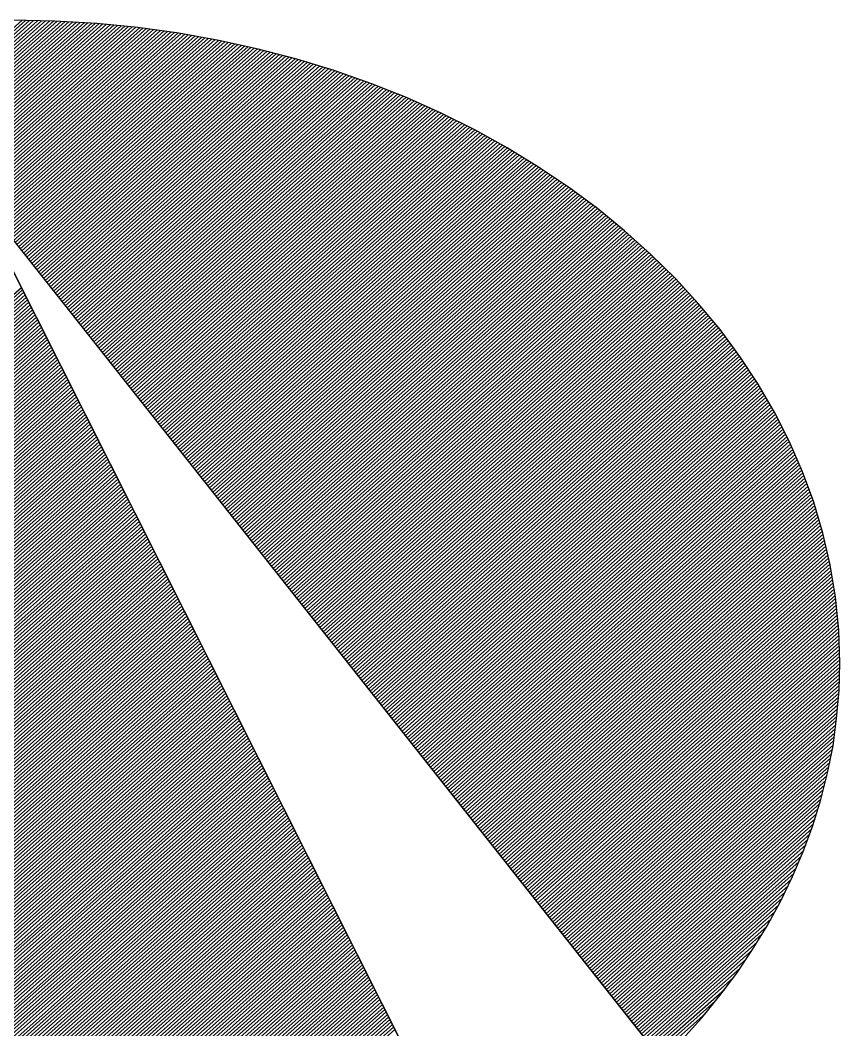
# Model space of a CAD drawing. Extents: x -3879 to -3273, y -20290 to -19696.
# Drawn here: x -3813.88 to -3804.33, y -20263.79 to -20252.03 of the extents above; entities that cross this region are included whole.
import ezdxf

# ---------------------------------------------------------------- set-up
doc = ezdxf.new("R2010")
doc.units = 0
doc.header["$LTSCALE"] = 100
doc.layers.get('0').update_dxf_attribs({"linetype": 'CONTINUOUS'})
doc.layers.add('ATTRIB', color=7, linetype='CONTINUOUS')
doc.layers.add('SKILT', color=7, linetype='CONTINUOUS')
doc.styles.add('ISO', font='iso.shx')
doc.styles.add('ISO25', font='ISO3098', dxfattribs={"oblique": 0.9})
doc.styles.add('ISO35', font='ISO3098', dxfattribs={"oblique": 0.9})
doc.styles.add('ISO50', font='ISO3098', dxfattribs={"oblique": 0.9})

# ---------------------------------------------------------------- blocks, each defined once
blk = doc.blocks.new('*X6')
at = {"color": 0, "linetype": 'CONTINUOUS'}
for p, q in [((519.1492, 296.605), (522.7555, 300.2113)), ((519.1519, 296.59), (522.7727, 300.2109)), ((519.1545, 296.575), (522.79, 300.2104)), ((519.1572, 296.5599), (522.8072, 300.21)), ((519.1598, 296.5449), (522.8244, 300.2096)), ((519.1625, 296.5299), (522.8417, 300.2091)), ((519.1653, 296.5151), (522.8589, 300.2087)), ((519.1686, 296.5006), (522.8762, 300.2082)), ((519.1718, 296.4862), (522.8934, 300.2078)), ((519.1751, 296.4718), (522.9103, 300.207)), ((519.1783, 296.4574), (522.927, 300.206)), ((519.1816, 296.443), (522.9437, 300.205)), ((519.1849, 296.4286), (522.9604, 300.204)), ((519.1881, 296.4141), (522.977, 300.203)), ((519.1914, 296.3997), (522.9937, 300.2021)), ((519.1948, 296.3854), (523.0104, 300.2011)), ((519.1985, 296.3714), (523.0271, 300.2001)), ((519.2022, 296.3575), (523.0438, 300.1991)), ((519.2059, 296.3435), (523.0605, 300.1981)), ((519.2096, 296.3295), (523.0772, 300.1971)), ((519.2133, 296.3155), (523.0933, 300.1956)), ((519.217, 296.3016), (523.1092, 300.1938)), ((519.2207, 296.2876), (523.1251, 300.192)), ((519.2244, 296.2736), (523.141, 300.1902)), ((519.2281, 296.2596), (523.1568, 300.1884)), ((519.2325, 296.2464), (523.1727, 300.1866)), ((519.2369, 296.2331), (523.1886, 300.1848)), ((519.2413, 296.2199), (523.2045, 300.183)), ((519.2458, 296.2066), (523.2204, 300.1812)), ((519.2502, 296.1934), (523.2363, 300.1794)), ((519.2546, 296.1801), (523.2521, 300.1776)), ((519.259, 296.1668), (523.2678, 300.1756)), ((519.2634, 296.1536), (523.2831, 300.1732)), ((519.2679, 296.1403), (523.2983, 300.1708)), ((519.2725, 296.1273), (523.3136, 300.1684)), ((519.2773, 296.1144), (523.3289, 300.166)), ((519.2821, 296.1015), (523.3441, 300.1635)), ((519.2869, 296.0887), (523.3594, 300.1611)), ((519.2918, 296.0758), (523.3747, 300.1587)), ((519.2966, 296.063), (523.3899, 300.1563)), ((519.3014, 296.0501), (523.4052, 300.1539)), ((519.3062, 296.0373), (523.4205, 300.1515)), ((519.311, 296.0244), (523.4357, 300.1491)), ((519.3159, 296.0115), (523.4505, 300.1462)), ((519.3211, 295.9991), (523.4652, 300.1432)), ((519.3264, 295.9867), (523.4799, 300.1402)), ((519.3317, 295.9744), (523.4945, 300.1372)), ((519.337, 295.962), (523.5092, 300.1342)), ((519.3424, 295.9497), (523.5239, 300.1312)), ((519.3477, 295.9373), (523.5385, 300.1281)), ((519.353, 295.9249), (523.5532, 300.1251)), ((519.3583, 295.9126), (523.5679, 300.1221)), ((519.3636, 295.9002), (523.5825, 300.1191)), ((519.369, 295.8879), (523.5972, 300.1161)), ((519.3746, 295.8759), (523.6119, 300.1131)), ((519.3804, 295.8639), (523.6261, 300.1097)), ((519.3861, 295.852), (523.6403, 300.1062)), ((519.3918, 295.84), (523.6545, 300.1027)), ((522.712, 299.1425), (523.6687, 300.0992)), ((522.7193, 299.1321), (523.6829, 300.0957)), ((522.7266, 299.1218), (523.6971, 300.0922)), ((522.7339, 299.1114), (523.7113, 300.0888)), ((522.7412, 299.101), (523.7255, 300.0853)), ((522.7485, 299.0906), (523.7397, 300.0818)), ((522.7558, 299.0802), (523.7539, 300.0783)), ((522.7631, 299.0698), (523.768, 300.0748)), ((522.7704, 299.0595), (523.7822, 300.0713)), ((522.7777, 299.0491), (523.796, 300.0674)), ((522.785, 299.0387), (523.8096, 300.0634)), ((522.7923, 299.0283), (523.8233, 300.0593)), ((522.7995, 299.0179), (523.8369, 300.0553)), ((522.8068, 299.0075), (523.8505, 300.0512)), ((522.8141, 298.9972), (523.8642, 300.0472)), ((522.8214, 298.9868), (523.8778, 300.0432)), ((522.8287, 298.9764), (523.8914, 300.0391)), ((522.836, 298.966), (523.9051, 300.0351)), ((522.8433, 298.9556), (523.9187, 300.031)), ((522.8506, 298.9452), (523.9324, 300.027)), ((522.8579, 298.9349), (523.946, 300.023)), ((522.8652, 298.9245), (523.9594, 300.0187)), ((522.8725, 298.9141), (523.9726, 300.0142)), ((522.8798, 298.9037), (523.9857, 300.0097)), ((522.8871, 298.8933), (523.9989, 300.0051)), ((522.8944, 298.8829), (524.0121, 300.0006)), ((522.9017, 298.8726), (524.0252, 299.9961)), ((522.909, 298.8622), (524.0384, 299.9916)), ((522.9162, 298.8518), (524.0516, 299.9871)), ((522.9235, 298.8414), (524.0647, 299.9826)), ((522.9308, 298.831), (524.0779, 299.9781)), ((522.9381, 298.8206), (524.091, 299.9736)), ((522.9454, 298.8103), (524.1042, 299.969)), ((522.9527, 298.7999), (524.1173, 299.9645)), ((522.96, 298.7895), (524.1299, 299.9594)), ((522.9673, 298.7791), (524.1426, 299.9544)), ((522.9746, 298.7687), (524.1552, 299.9493)), ((522.9819, 298.7583), (524.1678, 299.9442)), ((522.9892, 298.7479), (524.1804, 299.9391)), ((522.9965, 298.7376), (524.193, 299.9341)), ((523.0038, 298.7272), (524.2056, 299.929)), ((523.0111, 298.7168), (524.2182, 299.9239)), ((523.0184, 298.7064), (524.2308, 299.9189)), ((523.0257, 298.696), (524.2434, 299.9138)), ((523.033, 298.6856), (524.256, 299.9087)), ((523.0402, 298.6753), (524.2686, 299.9037)), ((523.0475, 298.6649), (524.2811, 299.8984)), ((523.0548, 298.6545), (524.2934, 299.893)), ((523.0621, 298.6441), (524.3057, 299.8876)), ((523.0694, 298.6337), (524.3179, 299.8822)), ((523.0767, 298.6233), (524.3302, 299.8768)), ((523.084, 298.613), (524.3425, 299.8714)), ((523.0913, 298.6026), (524.3548, 299.866)), ((523.0986, 298.5922), (524.367, 299.8606)), ((523.1059, 298.5818), (524.3793, 299.8552)), ((523.1132, 298.5714), (524.3916, 299.8498)), ((523.1205, 298.561), (524.4039, 299.8444)), ((523.1278, 298.5507), (524.4161, 299.839)), ((523.1351, 298.5403), (524.4284, 299.8336)), ((523.1424, 298.5299), (524.4403, 299.8278)), ((523.1497, 298.5195), (524.452, 299.8219)), ((523.1569, 298.5091), (524.4638, 299.8159)), ((523.1642, 298.4987), (524.4755, 299.81)), ((523.1715, 298.4884), (524.4873, 299.8041)), ((523.1788, 298.478), (524.499, 299.7981)), ((523.1861, 298.4676), (524.5107, 299.7922)), ((523.1934, 298.4572), (524.5225, 299.7863)), ((523.2007, 298.4468), (524.5342, 299.7803)), ((523.208, 298.4364), (524.546, 299.7744)), ((523.2153, 298.4261), (524.5577, 299.7685)), ((523.2226, 298.4157), (524.5695, 299.7625)), ((523.2299, 298.4053), (524.5812, 299.7566)), ((523.2372, 298.3949), (524.5925, 299.7503)), ((523.2445, 298.3845), (524.6039, 299.7439)), ((523.2518, 298.3741), (524.6152, 299.7375)), ((523.2591, 298.3638), (524.6265, 299.7311)), ((523.2664, 298.3534), (524.6378, 299.7248)), ((523.2736, 298.343), (524.6491, 299.7184)), ((523.2809, 298.3326), (524.6604, 299.712)), ((523.2882, 298.3222), (524.6717, 299.7057)), ((523.2955, 298.3118), (524.683, 299.6993)), ((523.3028, 298.3014), (524.6943, 299.6929)), ((523.3101, 298.2911), (524.7056, 299.6865)), ((523.3174, 298.2807), (524.7169, 299.6802)), ((523.3247, 298.2703), (524.7282, 299.6738)), ((523.332, 298.2599), (524.7391, 299.6671)), ((523.3393, 298.2495), (524.7501, 299.6603)), ((523.3466, 298.2391), (524.761, 299.6536)), ((523.3539, 298.2288), (524.772, 299.6469)), ((523.3612, 298.2184), (524.7829, 299.6401)), ((523.3685, 298.208), (524.7939, 299.6334)), ((523.3758, 298.1976), (524.8048, 299.6267)), ((523.3831, 298.1872), (524.8157, 299.6199)), ((523.3904, 298.1768), (524.8267, 299.6132)), ((523.3976, 298.1665), (524.8376, 299.6064)), ((523.4049, 298.1561), (524.8486, 299.5997)), ((523.4122, 298.1457), (524.8595, 299.593)), ((523.4195, 298.1353), (524.8704, 299.5862)), ((523.4268, 298.1249), (524.8808, 299.5789)), ((523.4341, 298.1145), (524.8912, 299.5717)), ((523.4414, 298.1042), (524.9016, 299.5644)), ((523.4487, 298.0938), (524.912, 299.5571)), ((523.456, 298.0834), (524.9224, 299.5498)), ((523.4633, 298.073), (524.9328, 299.5425)), ((523.4706, 298.0626), (524.9432, 299.5352)), ((523.4779, 298.0522), (524.9536, 299.5279)), ((523.4852, 298.0419), (524.964, 299.5206)), ((523.4925, 298.0315), (524.9744, 299.5134)), ((523.4998, 298.0211), (524.9848, 299.5061)), ((523.5071, 298.0107), (524.9951, 299.4988)), ((523.5143, 298.0003), (525.0055, 299.4915)), ((523.5216, 297.9899), (525.0156, 299.4839)), ((523.5289, 297.9796), (525.0257, 299.4764)), ((523.5362, 297.9692), (525.0358, 299.4688)), ((523.5435, 297.9588), (525.0459, 299.4612)), ((523.5508, 297.9484), (525.056, 299.4536)), ((523.5581, 297.938), (525.0661, 299.446)), ((523.5654, 297.9276), (525.0762, 299.4385)), ((523.5727, 297.9172), (525.0863, 299.4309)), ((523.58, 297.9069), (525.0964, 299.4233)), ((523.5873, 297.8965), (525.1065, 299.4157)), ((523.5946, 297.8861), (525.1167, 299.4082)), ((523.6019, 297.8757), (525.1268, 299.4006)), ((523.6092, 297.8653), (525.1368, 299.393)), ((523.6165, 297.8549), (525.1465, 299.385)), ((523.6238, 297.8446), (525.1562, 299.377)), ((523.6311, 297.8342), (525.1659, 299.369)), ((523.6383, 297.8238), (525.1755, 299.361)), ((523.6456, 297.8134), (525.1852, 299.353)), ((523.6529, 297.803), (525.1949, 299.345)), ((523.6602, 297.7926), (525.2046, 299.337)), ((523.6675, 297.7823), (525.2142, 299.329)), ((523.6748, 297.7719), (525.2239, 299.321)), ((523.6821, 297.7615), (525.2336, 299.313)), ((523.6894, 297.7511), (525.2433, 299.305)), ((523.6967, 297.7407), (525.2529, 299.297)), ((523.704, 297.7303), (525.2626, 299.2889)), ((523.7113, 297.72), (525.2717, 299.2804)), ((523.7186, 297.7096), (525.2809, 299.2719)), ((523.7259, 297.6992), (525.29, 299.2633)), ((523.7332, 297.6888), (525.2991, 299.2548)), ((523.7405, 297.6784), (525.3083, 299.2463)), ((523.7478, 297.668), (525.3174, 299.2377)), ((523.755, 297.6577), (525.3266, 299.2292)), ((523.7623, 297.6473), (525.3357, 299.2206)), ((523.7696, 297.6369), (525.3448, 299.2121)), ((523.7769, 297.6265), (525.354, 299.2036)), ((523.7842, 297.6161), (525.3631, 299.195)), ((523.7915, 297.6057), (525.3723, 299.1865)), ((523.7988, 297.5954), (525.3814, 299.1779)), ((523.8061, 297.585), (525.3902, 299.1691)), ((523.8134, 297.5746), (525.3991, 299.1602)), ((523.8207, 297.5642), (525.4079, 299.1514)), ((523.828, 297.5538), (525.4167, 299.1426)), ((523.8353, 297.5434), (525.4256, 299.1337)), ((523.8426, 297.533), (525.4344, 299.1249)), ((523.8499, 297.5227), (525.4433, 299.1161)), ((523.8572, 297.5123), (525.4521, 299.1072)), ((523.8645, 297.5019), (525.4609, 299.0984)), ((523.8717, 297.4915), (525.4698, 299.0895)), ((523.879, 297.4811), (525.4786, 299.0807)), ((523.8863, 297.4707), (525.4874, 299.0719)), ((523.8936, 297.4604), (525.4962, 299.0629)), ((523.9009, 297.45), (525.5045, 299.0536)), ((523.9082, 297.4396), (525.5129, 299.0443)), ((523.9155, 297.4292), (525.5212, 299.0349)), ((523.9228, 297.4188), (525.5296, 299.0256)), ((523.9301, 297.4084), (525.538, 299.0163)), ((523.9374, 297.3981), (525.5463, 299.007)), ((523.9447, 297.3877), (525.5547, 298.9976)), ((523.952, 297.3773), (525.563, 298.9883)), ((523.9593, 297.3669), (525.5714, 298.979)), ((523.9666, 297.3565), (525.5797, 298.9697)), ((523.9739, 297.3461), (525.5881, 298.9604)), ((523.9812, 297.3358), (525.5964, 298.951)), ((523.9885, 297.3254), (525.6046, 298.9415)), ((523.9957, 297.315), (525.6125, 298.9318)), ((524.003, 297.3046), (525.6205, 298.922)), ((524.0103, 297.2942), (525.6284, 298.9123)), ((524.0176, 297.2838), (525.6363, 298.9025)), ((524.0249, 297.2735), (525.6442, 298.8927)), ((524.0322, 297.2631), (525.6521, 298.883)), ((524.0395, 297.2527), (525.66, 298.8732)), ((524.0468, 297.2423), (525.6679, 298.8634)), ((524.0541, 297.2319), (525.6758, 298.8537)), ((524.0614, 297.2215), (525.6837, 298.8439)), ((524.0687, 297.2112), (525.6917, 298.8341)), ((524.076, 297.2008), (525.6996, 298.8244)), ((524.0833, 297.1904), (525.7072, 298.8143)), ((524.0906, 297.18), (525.7147, 298.8042)), ((524.0979, 297.1696), (525.7223, 298.794)), ((524.1052, 297.1592), (525.7298, 298.7839)), ((524.1124, 297.1488), (525.7374, 298.7738)), ((524.1197, 297.1385), (525.7449, 298.7636)), ((524.127, 297.1281), (525.7524, 298.7535)), ((524.1343, 297.1177), (525.76, 298.7433)), ((524.1416, 297.1073), (525.7675, 298.7332)), ((524.1489, 297.0969), (525.7751, 298.7231)), ((524.1562, 297.0865), (525.7826, 298.7129)), ((524.1635, 297.0762), (525.7901, 298.7028)), ((524.1708, 297.0658), (525.7976, 298.6926)), ((524.1781, 297.0554), (525.8045, 298.6818)), ((524.1854, 297.045), (525.8115, 298.6711)), ((524.1927, 297.0346), (525.8184, 298.6604)), ((524.2, 297.0242), (525.8254, 298.6496)), ((524.2073, 297.0139), (525.8323, 298.6389)), ((524.2146, 297.0035), (525.8392, 298.6282)), ((524.2219, 296.9931), (525.8462, 298.6174)), ((524.2291, 296.9827), (525.8531, 298.6067)), ((524.2364, 296.9723), (525.8601, 298.596)), ((524.2437, 296.9619), (525.867, 298.5852)), ((524.251, 296.9516), (525.874, 298.5745)), ((524.2583, 296.9412), (525.8809, 298.5638)), ((524.2656, 296.9308), (525.8876, 298.5528)), ((524.2729, 296.9204), (525.8942, 298.5417)), ((524.2802, 296.91), (525.9008, 298.5306)), ((524.2875, 296.8996), (525.9074, 298.5196)), ((524.2948, 296.8893), (525.914, 298.5085)), ((524.3021, 296.8789), (525.9206, 298.4974)), ((524.3094, 296.8685), (525.9273, 298.4864)), ((524.3167, 296.8581), (525.9339, 298.4753)), ((524.324, 296.8477), (525.9405, 298.4642)), ((524.3313, 296.8373), (525.9471, 298.4532)), ((524.3386, 296.827), (525.9537, 298.4421)), ((524.3459, 296.8166), (525.9603, 298.431)), ((524.3531, 296.8062), (525.9666, 298.4196)), ((524.3604, 296.7958), (525.9725, 298.4079)), ((524.3677, 296.7854), (525.9785, 298.3962)), ((524.375, 296.775), (525.9845, 298.3845)), ((524.3823, 296.7646), (525.9905, 298.3728)), ((524.3896, 296.7543), (525.9965, 298.3611)), ((524.3969, 296.7439), (526.0024, 298.3494)), ((524.4042, 296.7335), (526.0084, 298.3377)), ((524.4115, 296.7231), (526.0144, 298.326)), ((524.4188, 296.7127), (526.0204, 298.3143)), ((524.4261, 296.7023), (526.0264, 298.3026)), ((524.4334, 296.692), (526.0323, 298.2909)), ((524.4407, 296.6816), (526.038, 298.2789)), ((524.448, 296.6712), (526.0434, 298.2667)), ((524.4553, 296.6608), (526.0489, 298.2544)), ((524.4626, 296.6504), (526.0543, 298.2422)), ((524.4698, 296.64), (526.0598, 298.23)), ((524.4771, 296.6297), (526.0652, 298.2177)), ((524.4844, 296.6193), (526.0707, 298.2055)), ((524.4917, 296.6089), (526.0761, 298.1933)), ((524.499, 296.5985), (526.0816, 298.1811)), ((524.5063, 296.5881), (526.087, 298.1688)), ((524.5136, 296.5777), (526.0925, 298.1566)), ((524.5209, 296.5674), (526.0979, 298.1444)), ((524.5282, 296.557), (526.103, 298.1317)), ((524.5355, 296.5466), (526.1079, 298.119)), ((524.5428, 296.5362), (526.1129, 298.1064)), ((524.5501, 296.5258), (526.1179, 298.0937)), ((524.5574, 296.5154), (526.1229, 298.081)), ((524.5647, 296.5051), (526.1279, 298.0683)), ((524.572, 296.4947), (526.1329, 298.0556)), ((524.5793, 296.4843), (526.1379, 298.0429)), ((524.5866, 296.4739), (526.1429, 298.0303)), ((524.5938, 296.4635), (526.1479, 298.0176)), ((524.6011, 296.4531), (526.1529, 298.0049)), ((524.6084, 296.4428), (526.1576, 297.9919)), ((524.6157, 296.4324), (526.1619, 297.9786)), ((524.623, 296.422), (526.1663, 297.9652)), ((524.6303, 296.4116), (526.1706, 297.9519)), ((524.6376, 296.4012), (526.1749, 297.9385)), ((524.6449, 296.3908), (526.1792, 297.9251)), ((524.6522, 296.3804), (526.1835, 297.9118)), ((524.6595, 296.3701), (526.1878, 297.8984)), ((524.6668, 296.3597), (526.1921, 297.885)), ((524.6741, 296.3493), (526.1965, 297.8717)), ((524.6814, 296.3389), (526.2008, 297.8583)), ((524.6887, 296.3285), (526.205, 297.8448)), ((524.696, 296.3181), (526.2087, 297.8309)), ((524.7033, 296.3078), (526.2124, 297.8169)), ((524.7105, 296.2974), (526.2161, 297.8029)), ((524.7178, 296.287), (526.2198, 297.789)), ((524.7251, 296.2766), (526.2235, 297.775)), ((524.7324, 296.2662), (526.2272, 297.761)), ((524.7397, 296.2558), (526.2309, 297.747)), ((524.747, 296.2455), (526.2346, 297.7331)), ((524.7543, 296.2351), (526.2383, 297.7191)), ((524.7616, 296.2247), (526.242, 297.7051)), ((524.7689, 296.2143), (526.2455, 297.6909)), ((524.7762, 296.2039), (526.2485, 297.6762)), ((524.7835, 296.1935), (526.2514, 297.6615)), ((524.7908, 296.1832), (526.2544, 297.6468)), ((524.7981, 296.1728), (526.2573, 297.632)), ((524.8054, 296.1624), (526.2603, 297.6173)), ((524.8127, 296.152), (526.2632, 297.6026)), ((524.82, 296.1416), (526.2662, 297.5878)), ((524.8272, 296.1312), (526.2691, 297.5731)), ((524.8345, 296.1209), (526.2721, 297.5584)), ((524.8418, 296.1105), (526.275, 297.5436)), ((524.8491, 296.1001), (526.2775, 297.5284)), ((524.8564, 296.0897), (526.2798, 297.513)), ((524.8637, 296.0793), (526.2821, 297.4977)), ((524.871, 296.0689), (526.2843, 297.4823)), ((524.8783, 296.0586), (526.2866, 297.4669)), ((524.8856, 296.0482), (526.2889, 297.4515)), ((524.8929, 296.0378), (526.2912, 297.4361)), ((524.9002, 296.0274), (526.2935, 297.4207)), ((524.9075, 296.017), (526.2958, 297.4053)), ((524.9148, 296.0066), (526.2981, 297.3899)), ((524.9221, 295.9962), (526.2999, 297.3741)), ((524.9294, 295.9859), (526.3013, 297.3578)), ((524.9367, 295.9755), (526.3028, 297.3416)), ((524.944, 295.9651), (526.3042, 297.3253)), ((524.9512, 295.9547), (526.3056, 297.3091)), ((524.9585, 295.9443), (526.307, 297.2928)), ((524.9658, 295.9339), (526.3084, 297.2766)), ((524.9731, 295.9236), (526.3099, 297.2603)), ((524.9804, 295.9132), (526.3113, 297.244)), ((524.9877, 295.9028), (526.3127, 297.2278)), ((524.995, 295.8924), (526.3135, 297.2109)), ((525.0023, 295.882), (526.314, 297.1938)), ((525.0096, 295.8716), (526.3145, 297.1766)), ((525.0169, 295.8613), (526.315, 297.1594)), ((525.0242, 295.8509), (526.3155, 297.1422)), ((525.0315, 295.8405), (526.316, 297.125)), ((525.0388, 295.8301), (526.3165, 297.1079)), ((525.0461, 295.8197), (526.317, 297.0907)), ((525.0534, 295.8093), (526.3175, 297.0735)), ((525.0607, 295.799), (526.3178, 297.0561)), ((525.0679, 295.7886), (526.3174, 297.038)), ((525.0752, 295.7782), (526.317, 297.0199)), ((525.0825, 295.7678), (526.3166, 297.0019)), ((525.0898, 295.7574), (526.3162, 296.9838)), ((525.0971, 295.747), (526.3158, 296.9657)), ((525.1044, 295.7367), (526.3154, 296.9476)), ((525.1117, 295.7263), (526.3149, 296.9295)), ((525.119, 295.7159), (526.3138, 296.9107)), ((525.1263, 295.7055), (526.3123, 296.8915)), ((525.1336, 295.6951), (526.3107, 296.8723)), ((525.1409, 295.6847), (526.3092, 296.853)), ((525.1482, 295.6744), (526.3076, 296.8338)), ((525.1555, 295.664), (526.3061, 296.8146)), ((525.1628, 295.6536), (526.3045, 296.7954)), ((525.1701, 295.6432), (526.3026, 296.7757)), ((525.1774, 295.6328), (526.3003, 296.7557)), ((525.1846, 295.6224), (526.298, 296.7357)), ((525.1919, 295.612), (526.2957, 296.7158)), ((525.1992, 295.6017), (526.2934, 296.6958)), ((525.2065, 295.5913), (526.2911, 296.6758)), ((525.2138, 295.5809), (526.2888, 296.6559)), ((525.2211, 295.5705), (526.2853, 296.6347)), ((525.2284, 295.5601), (526.2815, 296.6132)), ((525.2357, 295.5497), (526.2777, 296.5918)), ((525.243, 295.5394), (526.2739, 296.5703)), ((525.2503, 295.529), (526.2701, 296.5488)), ((525.2576, 295.5186), (526.2664, 296.5274)), ((525.2649, 295.5082), (526.2617, 296.505)), ((525.2722, 295.4978), (526.2565, 296.4822)), ((525.2795, 295.4874), (526.2514, 296.4593)), ((525.2868, 295.4771), (526.2462, 296.4365)), ((525.2941, 295.4667), (526.241, 296.4136)), ((525.3014, 295.4563), (526.2358, 296.3908)), ((525.3086, 295.4459), (526.2295, 296.3667)), ((525.3159, 295.4355), (526.223, 296.3426)), ((525.3232, 295.4251), (526.2165, 296.3184)), ((525.3305, 295.4148), (526.21, 296.2943)), ((525.3378, 295.4044), (526.2036, 296.2701)), ((525.3451, 295.394), (526.1957, 296.2446)), ((525.3524, 295.3836), (526.187, 296.2182)), ((525.3597, 295.3732), (526.1783, 296.1919)), ((525.367, 295.3628), (526.1697, 296.1655)), ((525.3743, 295.3525), (526.161, 296.1391)), ((525.3816, 295.3421), (526.1506, 296.1111)), ((525.3889, 295.3317), (526.1398, 296.0826)), ((525.3962, 295.3213), (526.129, 296.0541)), ((525.4035, 295.3109), (526.1182, 296.0256)), ((525.4108, 295.3005), (526.1061, 295.9959)), ((525.4181, 295.2902), (526.0928, 295.9649)), ((525.4253, 295.2798), (526.0794, 295.9339)), ((525.4326, 295.2694), (526.0661, 295.9028)), ((525.4399, 295.259), (526.051, 295.8701)), ((525.4472, 295.2486), (526.0342, 295.8356)), ((525.4545, 295.2382), (526.0174, 295.8012)), ((525.4618, 295.2278), (526.0004, 295.7664)), ((525.4691, 295.2175), (525.979, 295.7274)), ((525.4764, 295.2071), (525.9577, 295.6884)), ((525.4837, 295.1967), (525.936, 295.649)), ((525.491, 295.1863), (525.9101, 295.6054)), ((525.4983, 295.1759), (525.8842, 295.5618)), ((525.5056, 295.1655), (525.8535, 295.5135)), ((525.5129, 295.1552), (525.8166, 295.4589)), ((525.5202, 295.1448), (525.7767, 295.4013)), ((525.5275, 295.1344), (525.7325, 295.3395))]:
    blk.add_line(p, q, dxfattribs=at)
blk = doc.blocks.new('*X7')
at = {"color": 0, "linetype": 'CONTINUOUS'}
for p, q in [((522.5707, 298.683), (522.7648, 298.8771)), ((522.5849, 298.7149), (522.7593, 298.8893)), ((522.599, 298.7467), (522.7539, 298.9015)), ((522.5141, 298.5557), (522.7866, 298.8282)), ((522.5283, 298.5876), (522.7812, 298.8404)), ((522.5424, 298.6194), (522.7757, 298.8527)), ((522.5566, 298.6512), (522.7702, 298.8649)), ((522.4717, 298.4603), (522.803, 298.7916)), ((522.4858, 298.4921), (522.7975, 298.8038)), ((522.5, 298.5239), (522.7921, 298.816)), ((522.4151, 298.333), (522.8248, 298.7427)), ((522.4293, 298.3648), (522.8194, 298.7549)), ((522.4434, 298.3966), (522.8139, 298.7671)), ((522.4576, 298.4284), (522.8085, 298.7794)), ((522.3727, 298.2375), (522.8412, 298.706)), ((522.3868, 298.2693), (522.8358, 298.7183)), ((522.401, 298.3012), (522.8303, 298.7305)), ((522.3161, 298.1102), (522.8631, 298.6572)), ((522.3302, 298.142), (522.8576, 298.6694)), ((522.3444, 298.1739), (522.8521, 298.6816)), ((522.3585, 298.2057), (522.8467, 298.6938)), ((522.2595, 297.9829), (522.8849, 298.6083)), ((522.2736, 298.0147), (522.8794, 298.6205)), ((522.2878, 298.0466), (522.874, 298.6327)), ((522.3019, 298.0784), (522.8685, 298.645)), ((522.2171, 297.8874), (522.9013, 298.5716)), ((522.2312, 297.9193), (522.8958, 298.5839)), ((522.2454, 297.9511), (522.8904, 298.5961)), ((522.1605, 297.7601), (522.9231, 298.5228)), ((522.1746, 297.792), (522.9177, 298.535)), ((522.1888, 297.8238), (522.9122, 298.5472)), ((522.2029, 297.8556), (522.9067, 298.5594)), ((522.118, 297.6647), (522.9395, 298.4861)), ((522.1322, 297.6965), (522.934, 298.4983)), ((522.1463, 297.7283), (522.9286, 298.5106)), ((522.0615, 297.5374), (522.9613, 298.4373)), ((522.0756, 297.5692), (522.9559, 298.4495)), ((522.0897, 297.601), (522.9504, 298.4617)), ((522.1039, 297.6328), (522.945, 298.4739)), ((522.0049, 297.4101), (522.9832, 298.3884)), ((522.019, 297.4419), (522.9777, 298.4006)), ((522.0332, 297.4737), (522.9723, 298.4128)), ((522.0473, 297.5055), (522.9668, 298.425)), ((521.9624, 297.3146), (522.9996, 298.3517)), ((521.9766, 297.3464), (522.9941, 298.3639)), ((521.9907, 297.3783), (522.9886, 298.3762)), ((521.9058, 297.1873), (523.0214, 298.3029)), ((521.92, 297.2191), (523.0159, 298.3151)), ((521.9341, 297.251), (523.0105, 298.3273)), ((521.9483, 297.2828), (523.005, 298.3395)), ((521.8634, 297.0918), (523.0378, 298.2662)), ((521.8775, 297.1237), (523.0323, 298.2784)), ((521.8917, 297.1555), (523.0269, 298.2906)), ((521.8068, 296.9645), (523.0596, 298.2173)), ((521.821, 296.9964), (523.0542, 298.2296)), ((521.8351, 297.0282), (523.0487, 298.2418)), ((521.8493, 297.06), (523.0432, 298.254)), ((521.7502, 296.8372), (523.0815, 298.1685)), ((521.7644, 296.8691), (523.076, 298.1807)), ((521.7785, 296.9009), (523.0705, 298.1929)), ((521.7927, 296.9327), (523.0651, 298.2051)), ((521.7078, 296.7418), (523.0978, 298.1318)), ((521.7219, 296.7736), (523.0924, 298.144)), ((521.7361, 296.8054), (523.0869, 298.1562)), ((521.6512, 296.6145), (523.1197, 298.0829)), ((521.6654, 296.6463), (523.1142, 298.0952)), ((521.6795, 296.6781), (523.1088, 298.1074)), ((521.6936, 296.7099), (523.1033, 298.1196)), ((521.6088, 296.519), (523.136, 298.0463)), ((521.6229, 296.5508), (523.1306, 298.0585)), ((521.6371, 296.5826), (523.1251, 298.0707)), ((521.5522, 296.3917), (523.1579, 297.9974)), ((521.5663, 296.4235), (523.1524, 298.0096)), ((521.5805, 296.4554), (523.147, 298.0218)), ((521.5946, 296.4872), (523.1415, 298.0341)), ((521.4956, 296.2644), (523.1797, 297.9485)), ((521.5097, 296.2962), (523.1743, 297.9608)), ((521.5239, 296.3281), (523.1688, 297.973)), ((521.538, 296.3599), (523.1633, 297.9852)), ((521.4532, 296.1689), (523.1961, 297.9119)), ((521.4673, 296.2008), (523.1906, 297.9241)), ((521.4814, 296.2326), (523.1852, 297.9363)), ((521.3966, 296.0416), (523.2179, 297.863)), ((521.4107, 296.0735), (523.2125, 297.8752)), ((521.4249, 296.1053), (523.207, 297.8875)), ((521.439, 296.1371), (523.2016, 297.8997)), ((521.3541, 295.9462), (523.2343, 297.8264)), ((521.3683, 295.978), (523.2289, 297.8386)), ((521.3824, 296.0098), (523.2234, 297.8508)), ((521.2975, 295.8189), (523.2562, 297.7775)), ((521.3117, 295.8507), (523.2507, 297.7897)), ((521.3258, 295.8825), (523.2452, 297.8019)), ((521.34, 295.9143), (523.2398, 297.8141)), ((521.241, 295.6916), (523.278, 297.7286)), ((521.2551, 295.7234), (523.2725, 297.7408)), ((521.2692, 295.7552), (523.2671, 297.7531)), ((521.2834, 295.787), (523.2616, 297.7653)), ((521.1985, 295.5961), (523.2944, 297.692)), ((521.2127, 295.6279), (523.2889, 297.7042)), ((521.2268, 295.6597), (523.2835, 297.7164)), ((521.1419, 295.4688), (523.3162, 297.6431)), ((521.1561, 295.5006), (523.3108, 297.6553)), ((521.1702, 295.5324), (523.3053, 297.6675)), ((521.1844, 295.5643), (523.2998, 297.6798)), ((521.0995, 295.3733), (523.3326, 297.6064)), ((521.1136, 295.4052), (523.3271, 297.6187)), ((521.1278, 295.437), (523.3217, 297.6309)), ((521.0429, 295.246), (523.3544, 297.5576)), ((521.0571, 295.2779), (523.349, 297.5698)), ((521.0712, 295.3097), (523.3435, 297.582)), ((521.0853, 295.3415), (523.3381, 297.5942)), ((520.9863, 295.1187), (523.3763, 297.5087)), ((521.0005, 295.1506), (523.3708, 297.5209)), ((521.0146, 295.1824), (523.3654, 297.5331)), ((521.0288, 295.2142), (523.3599, 297.5454)), ((520.9439, 295.0233), (523.3927, 297.472)), ((520.958, 295.0551), (523.3872, 297.4843)), ((520.9722, 295.0869), (523.3817, 297.4965)), ((520.8873, 294.896), (523.4145, 297.4232)), ((520.9014, 294.9278), (523.409, 297.4354)), ((520.9156, 294.9596), (523.4036, 297.4476)), ((520.9297, 294.9914), (523.3981, 297.4598)), ((520.8449, 294.8005), (523.4309, 297.3865)), ((520.859, 294.8323), (523.4254, 297.3987)), ((520.8731, 294.8641), (523.42, 297.411)), ((520.7883, 294.6732), (523.4527, 297.3377)), ((520.8024, 294.705), (523.4473, 297.3499)), ((520.8166, 294.7368), (523.4418, 297.3621)), ((520.8307, 294.7687), (523.4363, 297.3743)), ((520.7317, 294.5459), (523.4746, 297.2888)), ((520.7458, 294.5777), (523.4691, 297.301)), ((520.76, 294.6095), (523.4636, 297.3132)), ((520.7741, 294.6414), (523.4582, 297.3254)), ((520.6906, 294.4517), (523.4909, 297.2521)), ((520.7034, 294.4823), (523.4855, 297.2643)), ((520.7175, 294.5141), (523.48, 297.2766)), ((520.7018, 294.4453), (523.4964, 297.2399)), ((520.7131, 294.4389), (523.5019, 297.2277)), ((520.7243, 294.4325), (523.5073, 297.2155)), ((520.7356, 294.426), (523.5128, 297.2033)), ((520.7468, 294.4196), (523.5182, 297.191)), ((520.7581, 294.4132), (523.5237, 297.1788)), ((520.7693, 294.4068), (523.5292, 297.1666)), ((520.7806, 294.4003), (523.5346, 297.1544)), ((520.7918, 294.3939), (523.5401, 297.1422)), ((520.8032, 294.3876), (523.5455, 297.13)), ((520.8147, 294.3815), (523.551, 297.1177)), ((520.8263, 294.3754), (523.5565, 297.1055)), ((520.8379, 294.3693), (523.5619, 297.0933)), ((520.8495, 294.3632), (523.5674, 297.0811)), ((520.8611, 294.3571), (523.5728, 297.0689)), ((520.8728, 294.3511), (523.5783, 297.0566)), ((520.8844, 294.3451), (523.5838, 297.0444)), ((520.8961, 294.3391), (523.5892, 297.0322)), ((520.9078, 294.3331), (523.5947, 297.02)), ((520.9195, 294.3272), (523.6001, 297.0078)), ((520.9313, 294.3213), (523.6056, 296.9956)), ((520.9431, 294.3154), (523.6111, 296.9833)), ((520.9549, 294.3095), (523.6165, 296.9711)), ((520.9667, 294.3036), (523.622, 296.9589)), ((520.9786, 294.2979), (523.6274, 296.9467)), ((520.9906, 294.2922), (523.6329, 296.9345)), ((521.0026, 294.2865), (523.6384, 296.9222)), ((521.0146, 294.2808), (523.6438, 296.91)), ((521.0266, 294.2752), (523.6493, 296.8978)), ((521.0387, 294.2696), (523.6547, 296.8856)), ((521.0508, 294.264), (523.6602, 296.8734)), ((521.063, 294.2585), (523.6657, 296.8612)), ((521.0751, 294.2529), (523.6711, 296.8489)), ((521.0872, 294.2474), (523.6766, 296.8367)), ((521.0997, 294.2421), (523.682, 296.8245)), ((521.1121, 294.2369), (523.6875, 296.8123)), ((521.1245, 294.2317), (523.693, 296.8001)), ((521.137, 294.2264), (523.6984, 296.7879)), ((521.1494, 294.2212), (523.7039, 296.7756)), ((521.1619, 294.2159), (523.7093, 296.7634)), ((521.1743, 294.2107), (523.7148, 296.7512)), ((521.1867, 294.2055), (523.7203, 296.739)), ((521.1992, 294.2002), (523.7257, 296.7268)), ((521.2118, 294.1952), (523.7312, 296.7145)), ((521.2246, 294.1903), (523.7366, 296.7023)), ((521.2374, 294.1854), (523.7421, 296.6901)), ((521.2501, 294.1805), (523.7476, 296.6779)), ((521.2629, 294.1756), (523.753, 296.6657)), ((521.2757, 294.1707), (523.7585, 296.6535)), ((521.2884, 294.1657), (523.7639, 296.6412)), ((521.3012, 294.1608), (523.7694, 296.629)), ((521.314, 294.1559), (523.7749, 296.6168)), ((521.3268, 294.151), (523.7803, 296.6046)), ((521.3399, 294.1465), (523.7858, 296.5924)), ((521.353, 294.1419), (523.7912, 296.5802)), ((521.3661, 294.1373), (523.7967, 296.5679)), ((521.3792, 294.1327), (523.8022, 296.5557)), ((521.3922, 294.1281), (523.8076, 296.5435)), ((521.4052, 294.1234), (523.8131, 296.5313)), ((521.4182, 294.1188), (523.8185, 296.5191)), ((521.4312, 294.1141), (523.824, 296.5068)), ((521.4443, 294.1094), (523.8295, 296.4946)), ((521.4577, 294.1052), (523.8349, 296.4824)), ((521.4713, 294.1011), (523.8404, 296.4702)), ((521.4849, 294.097), (523.8458, 296.458)), ((521.4985, 294.0929), (523.8513, 296.4458)), ((521.5121, 294.0889), (523.8568, 296.4335)), ((521.5258, 294.0849), (523.8622, 296.4213)), ((521.5394, 294.0809), (523.8677, 296.4091)), ((521.5531, 294.0769), (523.8731, 296.3969)), ((521.5668, 294.0728), (523.8786, 296.3847)), ((521.5805, 294.0688), (523.8841, 296.3724)), ((521.5941, 294.0648), (523.8895, 296.3602)), ((521.6078, 294.0608), (523.895, 296.348)), ((521.6215, 294.0568), (523.9004, 296.3358)), ((521.6352, 294.0528), (523.9059, 296.3236)), ((521.649, 294.049), (523.9114, 296.3114)), ((521.663, 294.0453), (523.9168, 296.2991)), ((521.6769, 294.0416), (523.9223, 296.2869)), ((521.6909, 294.0378), (523.9277, 296.2747)), ((521.7048, 294.0341), (523.9332, 296.2625)), ((521.7191, 294.0307), (523.9387, 296.2503)), ((521.7333, 294.0272), (523.9441, 296.2381)), ((521.7475, 294.0237), (523.9496, 296.2258)), ((521.7617, 294.0203), (523.955, 296.2136)), ((521.7759, 294.0169), (523.9605, 296.2014)), ((521.7902, 294.0135), (523.966, 296.1892)), ((521.8045, 294.0101), (523.9714, 296.177)), ((521.8188, 294.0067), (523.9769, 296.1647)), ((521.8331, 294.0033), (523.9823, 296.1525)), ((521.8477, 294.0002), (523.9878, 296.1403)), ((521.8622, 293.9971), (523.9933, 296.1281)), ((521.8768, 293.9939), (523.9987, 296.1159)), ((521.8913, 293.9908), (524.0042, 296.1037)), ((521.9061, 293.9879), (524.0096, 296.0914)), ((521.9209, 293.9851), (524.0151, 296.0792)), ((521.9358, 293.9822), (524.0206, 296.067)), ((521.9506, 293.9794), (524.026, 296.0548)), ((521.9656, 293.9767), (524.0315, 296.0426)), ((521.9808, 293.9742), (524.0369, 296.0304)), ((521.996, 293.9717), (524.0424, 296.0181)), ((522.0112, 293.9692), (524.0479, 296.0059)), ((522.0264, 293.9668), (524.0533, 295.9937)), ((522.0416, 293.9643), (524.0588, 295.9815)), ((522.0568, 293.9618), (524.0642, 295.9693)), ((522.072, 293.9593), (524.0697, 295.957)), ((522.0872, 293.9569), (524.0752, 295.9448)), ((522.1025, 293.9545), (524.0806, 295.9326)), ((522.118, 293.9524), (524.0861, 295.9204)), ((522.1335, 293.9502), (524.0915, 295.9082)), ((522.1491, 293.948), (524.097, 295.896)), ((522.1646, 293.9459), (524.1025, 295.8837)), ((522.1801, 293.9437), (524.1079, 295.8715)), ((522.1957, 293.9416), (524.1134, 295.8593)), ((522.2112, 293.9395), (524.1188, 295.8471)), ((522.2268, 293.9374), (524.1243, 295.8349)), ((522.2426, 293.9355), (524.1298, 295.8226)), ((522.2584, 293.9336), (524.1352, 295.8104)), ((522.2742, 293.9318), (524.1407, 295.7982)), ((522.2901, 293.9299), (524.1461, 295.786)), ((522.3061, 293.9283), (524.1516, 295.7738)), ((522.3223, 293.9268), (524.1571, 295.7616)), ((522.3385, 293.9253), (524.1625, 295.7493)), ((522.3547, 293.9239), (524.168, 295.7371)), ((522.371, 293.9225), (524.1734, 295.7249)), ((522.3875, 293.9213), (524.1789, 295.7127)), ((522.4041, 293.9202), (524.1843, 295.7005)), ((522.4206, 293.9191), (524.1898, 295.6883)), ((522.4372, 293.918), (524.1953, 295.676)), ((522.4538, 293.9169), (524.2007, 295.6638)), ((522.4703, 293.9157), (524.2062, 295.6516)), ((522.4869, 293.9146), (524.2116, 295.6394)), ((522.5035, 293.9135), (524.2171, 295.6272)), ((522.5207, 293.9131), (524.2226, 295.6149)), ((522.538, 293.9127), (524.228, 295.6027)), ((522.5553, 293.9123), (524.2335, 295.5905)), ((522.5725, 293.9119), (524.2389, 295.5783)), ((522.5895, 293.9112), (524.2444, 295.5661)), ((522.6064, 293.9104), (524.2499, 295.5539)), ((522.6233, 293.9097), (524.2553, 295.5416)), ((522.6403, 293.9089), (524.2608, 295.5294)), ((522.6578, 293.9088), (524.2662, 295.5172)), ((522.6755, 293.9088), (524.2717, 295.505)), ((522.6931, 293.9088), (524.2772, 295.4928)), ((522.7108, 293.9088), (524.2826, 295.4806)), ((522.7285, 293.9088), (524.2881, 295.4683)), ((522.7462, 293.9088), (524.2935, 295.4561)), ((522.7639, 293.9088), (524.299, 295.4439)), ((522.7815, 293.9088), (524.3045, 295.4317)), ((522.7999, 293.9095), (524.3099, 295.4195)), ((522.8184, 293.9103), (524.3154, 295.4072)), ((522.8369, 293.9111), (524.3208, 295.395)), ((522.8554, 293.9119), (524.3263, 295.3828)), ((522.8735, 293.9123), (524.3318, 295.3706)), ((522.8916, 293.9127), (524.3372, 295.3584)), ((522.9096, 293.9131), (524.3427, 295.3462)), ((522.9279, 293.9137), (524.3481, 295.3339)), ((522.9469, 293.915), (524.3536, 295.3217)), ((522.9658, 293.9163), (524.3591, 295.3095)), ((522.9848, 293.9176), (524.3645, 295.2973)), ((523.0038, 293.9188), (524.37, 295.2851)), ((523.0227, 293.9201), (524.3754, 295.2728)), ((523.0416, 293.9214), (524.3809, 295.2606))]:
    blk.add_line(p, q, dxfattribs=at)
blk = doc.blocks.new('A$C5A634891')
at = {"color": 11, "linetype": 'CONTINUOUS'}
for p, q in [((6.6765, 8.8139, 2999.8817), (6.4573, 8.8194, 2999.8817)), ((6.6765, 8.8139, 3000), (6.4573, 8.8194, 3000)), ((6.6765, 8.8139, 3000), (6.4573, 8.8194, 3000)), ((6.6765, 8.8139, 3000), (6.4573, 8.8194, 3000)), ((6.8937, 8.801, 2999.8817), (6.6765, 8.8139, 2999.8817)), ((6.8937, 8.801, 3000), (6.6765, 8.8139, 3000)), ((6.8937, 8.801, 3000), (6.6765, 8.8139, 3000)), ((6.8937, 8.801, 3000), (6.6765, 8.8139, 3000)), ((7.1055, 8.777, 2999.8817), (6.8937, 8.801, 2999.8817)), ((7.1055, 8.777, 3000), (6.8937, 8.801, 3000)), ((7.1055, 8.777, 3000), (6.8937, 8.801, 3000)), ((7.1055, 8.777, 3000), (6.8937, 8.801, 3000)), ((7.3154, 8.7439, 2999.8817), (7.1055, 8.777, 2999.8817)), ((7.3154, 8.7439, 3000), (7.1055, 8.777, 3000)), ((7.3154, 8.7439, 3000), (7.1055, 8.777, 3000)), ((7.3154, 8.7439, 3000), (7.1055, 8.777, 3000)), ((7.5216, 8.7015, 2999.8817), (7.3154, 8.7439, 2999.8817)), ((7.5216, 8.7015, 3000), (7.3154, 8.7439, 3000)), ((7.5216, 8.7015, 3000), (7.3154, 8.7439, 3000)), ((7.5216, 8.7015, 3000), (7.3154, 8.7439, 3000)), ((7.7242, 8.6518, 2999.8817), (7.5216, 8.7015, 2999.8817)), ((7.7242, 8.6518, 3000), (7.5216, 8.7015, 3000)), ((7.7242, 8.6518, 3000), (7.5216, 8.7015, 3000)), ((7.7242, 8.6518, 3000), (7.5216, 8.7015, 3000)), ((7.9231, 8.5929, 2999.8817), (7.7242, 8.6518, 2999.8817)), ((7.9231, 8.5929, 3000), (7.7242, 8.6518, 3000)), ((7.9231, 8.5929, 3000), (7.7242, 8.6518, 3000)), ((7.9231, 8.5929, 3000), (7.7242, 8.6518, 3000)), ((8.1164, 8.5266, 2999.8817), (7.9231, 8.5929, 2999.8817)), ((8.1164, 8.5266, 3000), (7.9231, 8.5929, 3000)), ((8.1164, 8.5266, 3000), (7.9231, 8.5929, 3000)), ((8.1164, 8.5266, 3000), (7.9231, 8.5929, 3000)), ((8.3042, 8.4511, 2999.8817), (8.1164, 8.5266, 2999.8817)), ((8.3042, 8.4511, 3000), (8.1164, 8.5266, 3000)), ((8.3042, 8.4511, 3000), (8.1164, 8.5266, 3000)), ((8.3042, 8.4511, 3000), (8.1164, 8.5266, 3000)), ((8.4884, 8.3701, 2999.8817), (8.3042, 8.4511, 2999.8817)), ((8.4884, 8.3701, 3000), (8.3042, 8.4511, 3000)), ((8.4884, 8.3701, 3000), (8.3042, 8.4511, 3000)), ((8.4884, 8.3701, 3000), (8.3042, 8.4511, 3000)), ((8.667, 8.2799, 2999.8817), (8.4884, 8.3701, 2999.8817)), ((8.667, 8.2799, 3000), (8.4884, 8.3701, 3000)), ((8.667, 8.2799, 3000), (8.4884, 8.3701, 3000)), ((8.667, 8.2799, 3000), (8.4884, 8.3701, 3000)), ((8.8401, 8.1823, 2999.8817), (8.667, 8.2799, 2999.8817)), ((8.8401, 8.1823, 3000), (8.667, 8.2799, 3000)), ((8.8401, 8.1823, 3000), (8.667, 8.2799, 3000)), ((8.8401, 8.1823, 3000), (8.667, 8.2799, 3000)), ((9.0076, 8.0791, 2999.8817), (8.8401, 8.1823, 2999.8817)), ((9.0076, 8.0791, 3000), (8.8401, 8.1823, 3000)), ((9.0076, 8.0791, 3000), (8.8401, 8.1823, 3000)), ((9.0076, 8.0791, 3000), (8.8401, 8.1823, 3000)), ((9.1678, 7.9668, 2999.8817), (9.0076, 8.0791, 2999.8817)), ((9.1678, 7.9668, 3000), (9.0076, 8.0791, 3000)), ((9.1678, 7.9668, 3000), (9.0076, 8.0791, 3000)), ((9.1678, 7.9668, 3000), (9.0076, 8.0791, 3000)), ((9.3225, 7.8508, 2999.8817), (9.1678, 7.9668, 2999.8817)), ((9.3225, 7.8508, 3000), (9.1678, 7.9668, 3000)), ((9.3225, 7.8508, 3000), (9.1678, 7.9668, 3000)), ((9.3225, 7.8508, 3000), (9.1678, 7.9668, 3000)), ((9.4716, 7.7274, 2999.8817), (9.3225, 7.8508, 2999.8817)), ((9.4716, 7.7274, 3000), (9.3225, 7.8508, 3000)), ((9.4716, 7.7274, 3000), (9.3225, 7.8508, 3000)), ((9.4716, 7.7274, 3000), (9.3225, 7.8508, 3000)), ((9.6116, 7.5967, 2999.8817), (9.4716, 7.7274, 2999.8817)), ((9.6116, 7.5967, 3000), (9.4716, 7.7274, 3000)), ((9.6116, 7.5967, 3000), (9.4716, 7.7274, 3000)), ((9.6116, 7.5967, 3000), (9.4716, 7.7274, 3000)), ((9.746, 7.4623, 2999.8817), (9.6116, 7.5967, 2999.8817)), ((9.746, 7.4623, 3000), (9.6116, 7.5967, 3000)), ((9.746, 7.4623, 3000), (9.6116, 7.5967, 3000)), ((9.746, 7.4623, 3000), (9.6116, 7.5967, 3000)), ((6.4537, 7.5562, 2999.8817), (9.8049, 2.7852, 2999.8817)), ((6.4537, 7.5562, 3000), (9.8049, 2.7852, 3000)), ((6.4537, 7.5562, 3000), (9.8049, 2.7852, 3000)), ((6.4537, 7.5562, 3000), (9.8049, 2.7852, 3000)), ((9.8731, 7.3205, 2999.8817), (9.746, 7.4623, 2999.8817)), ((9.8731, 7.3205, 3000), (9.746, 7.4623, 3000)), ((9.8731, 7.3205, 3000), (9.746, 7.4623, 3000)), ((9.8731, 7.3205, 3000), (9.746, 7.4623, 3000)), ((8.8548, 2.01, 2999.8817), (6.4537, 7.3831, 2999.8817)), ((8.8548, 2.01, 3000), (6.4551, 7.3798, 3000)), ((9.9909, 7.175, 2999.8817), (9.8731, 7.3205, 2999.8817)), ((9.9909, 7.175, 3000), (9.8731, 7.3205, 3000)), ((9.9909, 7.175, 3000), (9.8731, 7.3205, 3000)), ((9.9909, 7.175, 3000), (9.8731, 7.3205, 3000)), ((10.1032, 7.024, 2999.8817), (9.9909, 7.175, 2999.8817)), ((10.1032, 7.024, 3000), (9.9909, 7.175, 3000)), ((10.1032, 7.024, 3000), (9.9909, 7.175, 3000)), ((10.1032, 7.024, 3000), (9.9909, 7.175, 3000)), ((10.2045, 6.8675, 2999.8817), (10.1032, 7.024, 2999.8817)), ((10.2045, 6.8675, 3000), (10.1032, 7.024, 3000)), ((10.2045, 6.8675, 3000), (10.1032, 7.024, 3000)), ((10.2045, 6.8675, 3000), (10.1032, 7.024, 3000)), ((10.3003, 6.7073, 2999.8817), (10.2045, 6.8675, 2999.8817)), ((10.3003, 6.7073, 3000), (10.2045, 6.8675, 3000)), ((10.3003, 6.7073, 3000), (10.2045, 6.8675, 3000)), ((10.3003, 6.7073, 3000), (10.2045, 6.8675, 3000)), ((10.385, 6.5416, 2999.8817), (10.3003, 6.7073, 2999.8817)), ((10.385, 6.5416, 3000), (10.3003, 6.7073, 3000)), ((10.385, 6.5416, 3000), (10.3003, 6.7073, 3000)), ((10.385, 6.5416, 3000), (10.3003, 6.7073, 3000)), ((10.4605, 6.3722, 2999.8817), (10.385, 6.5416, 2999.8817)), ((10.4605, 6.3722, 3000), (10.385, 6.5416, 3000)), ((10.4605, 6.3722, 3000), (10.385, 6.5416, 3000)), ((10.4605, 6.3722, 3000), (10.385, 6.5416, 3000)), ((10.5286, 6.1991, 2999.8817), (10.4605, 6.3722, 2999.8817)), ((10.5286, 6.1991, 3000), (10.4605, 6.3722, 3000)), ((10.5286, 6.1991, 3000), (10.4605, 6.3722, 3000)), ((10.5286, 6.1991, 3000), (10.4605, 6.3722, 3000)), ((10.5857, 6.0223, 2999.8817), (10.5286, 6.1991, 2999.8817)), ((10.5857, 6.0223, 3000), (10.5286, 6.1991, 3000)), ((10.5857, 6.0223, 3000), (10.5286, 6.1991, 3000)), ((10.5857, 6.0223, 3000), (10.5286, 6.1991, 3000)), ((10.6335, 5.8419, 2999.8817), (10.5857, 6.0223, 2999.8817)), ((10.6335, 5.8419, 3000), (10.5857, 6.0223, 3000)), ((10.6335, 5.8419, 3000), (10.5857, 6.0223, 3000)), ((10.6335, 5.8419, 3000), (10.5857, 6.0223, 3000)), ((10.6704, 5.6578, 2999.8817), (10.6335, 5.8419, 2999.8817)), ((10.6704, 5.6578, 3000), (10.6335, 5.8419, 3000)), ((10.6704, 5.6578, 3000), (10.6335, 5.8419, 3000)), ((10.6704, 5.6578, 3000), (10.6335, 5.8419, 3000)), ((10.698, 5.4718, 2999.8817), (10.6704, 5.6578, 2999.8817)), ((10.698, 5.4718, 3000), (10.6704, 5.6578, 3000)), ((10.698, 5.4718, 3000), (10.6704, 5.6578, 3000)), ((10.698, 5.4718, 3000), (10.6704, 5.6578, 3000)), ((10.7146, 5.2821, 2999.8817), (10.698, 5.4718, 2999.8817)), ((10.7146, 5.2821, 3000), (10.698, 5.4718, 3000)), ((10.7146, 5.2821, 3000), (10.698, 5.4718, 3000)), ((10.7146, 5.2821, 3000), (10.698, 5.4718, 3000)), ((10.7201, 5.0906, 2999.8817), (10.7146, 5.2821, 2999.8817)), ((10.7201, 5.0906, 3000), (10.7146, 5.2821, 3000)), ((10.7201, 5.0906, 3000), (10.7146, 5.2821, 3000)), ((10.7201, 5.0906, 3000), (10.7146, 5.2821, 3000)), ((10.7164, 4.9286, 2999.8817), (10.7201, 5.0906, 2999.8817)), ((10.7164, 4.9286, 3000), (10.7201, 5.0906, 3000)), ((10.7164, 4.9286, 3000), (10.7201, 5.0906, 3000)), ((10.7164, 4.9286, 3000), (10.7201, 5.0906, 3000)), ((10.7035, 4.7684, 2999.8817), (10.7164, 4.9286, 2999.8817)), ((10.7035, 4.7684, 3000), (10.7164, 4.9286, 3000)), ((10.7035, 4.7684, 3000), (10.7164, 4.9286, 3000)), ((10.7035, 4.7684, 3000), (10.7164, 4.9286, 3000)), ((10.6851, 4.6082, 2999.8817), (10.7035, 4.7684, 2999.8817)), ((10.6851, 4.6082, 3000), (10.7035, 4.7684, 3000)), ((10.6851, 4.6082, 3000), (10.7035, 4.7684, 3000)), ((10.6851, 4.6082, 3000), (10.7035, 4.7684, 3000)), ((10.6575, 4.4517, 2999.8817), (10.6851, 4.6082, 2999.8817)), ((10.6575, 4.4517, 3000), (10.6851, 4.6082, 3000)), ((10.6575, 4.4517, 3000), (10.6851, 4.6082, 3000)), ((10.6575, 4.4517, 3000), (10.6851, 4.6082, 3000)), ((10.6225, 4.297, 2999.8817), (10.6575, 4.4517, 2999.8817)), ((10.6225, 4.297, 3000), (10.6575, 4.4517, 3000)), ((10.6225, 4.297, 3000), (10.6575, 4.4517, 3000)), ((10.6225, 4.297, 3000), (10.6575, 4.4517, 3000)), ((10.582, 4.146, 2999.8817), (10.6225, 4.297, 2999.8817)), ((10.582, 4.146, 3000), (10.6225, 4.297, 3000)), ((10.582, 4.146, 3000), (10.6225, 4.297, 3000)), ((10.582, 4.146, 3000), (10.6225, 4.297, 3000)), ((10.5323, 3.995, 2999.8817), (10.582, 4.146, 2999.8817)), ((10.5323, 3.995, 3000), (10.582, 4.146, 3000)), ((10.5323, 3.995, 3000), (10.582, 4.146, 3000)), ((10.5323, 3.995, 3000), (10.582, 4.146, 3000)), ((10.477, 3.8495, 2999.8817), (10.5323, 3.995, 2999.8817)), ((10.477, 3.8495, 3000), (10.5323, 3.995, 3000)), ((10.477, 3.8495, 3000), (10.5323, 3.995, 3000)), ((10.477, 3.8495, 3000), (10.5323, 3.995, 3000)), ((10.4144, 3.7041, 2999.8817), (10.477, 3.8495, 2999.8817)), ((10.4144, 3.7041, 3000), (10.477, 3.8495, 3000)), ((10.4144, 3.7041, 3000), (10.477, 3.8495, 3000)), ((10.4144, 3.7041, 3000), (10.477, 3.8495, 3000)), ((10.3463, 3.5641, 2999.8817), (10.4144, 3.7041, 2999.8817)), ((10.3463, 3.5641, 3000), (10.4144, 3.7041, 3000)), ((10.3463, 3.5641, 3000), (10.4144, 3.7041, 3000)), ((10.3463, 3.5641, 3000), (10.4144, 3.7041, 3000)), ((10.2708, 3.426, 2999.8817), (10.3463, 3.5641, 2999.8817)), ((10.2708, 3.426, 3000), (10.3463, 3.5641, 3000)), ((10.2708, 3.426, 3000), (10.3463, 3.5641, 3000)), ((10.2708, 3.426, 3000), (10.3463, 3.5641, 3000)), ((10.1898, 3.2898, 2999.8817), (10.2708, 3.426, 2999.8817)), ((10.1898, 3.2898, 3000), (10.2708, 3.426, 3000)), ((10.1898, 3.2898, 3000), (10.2708, 3.426, 3000)), ((10.1898, 3.2898, 3000), (10.2708, 3.426, 3000)), ((10.1014, 3.159, 2999.8817), (10.1898, 3.2898, 2999.8817)), ((10.1014, 3.159, 3000), (10.1898, 3.2898, 3000)), ((10.1014, 3.159, 3000), (10.1898, 3.2898, 3000)), ((10.1014, 3.159, 3000), (10.1898, 3.2898, 3000)), ((10.0093, 3.0301, 2999.8817), (10.1014, 3.159, 2999.8817)), ((10.0093, 3.0301, 3000), (10.1014, 3.159, 3000)), ((10.0093, 3.0301, 3000), (10.1014, 3.159, 3000)), ((10.0093, 3.0301, 3000), (10.1014, 3.159, 3000)), ((9.9099, 2.9068, 2999.8817), (10.0093, 3.0301, 2999.8817)), ((9.9099, 2.9068, 3000), (10.0093, 3.0301, 3000)), ((9.9099, 2.9068, 3000), (10.0093, 3.0301, 3000)), ((9.9099, 2.9068, 3000), (10.0093, 3.0301, 3000))]:
    blk.add_line(p, q, dxfattribs=at)
at = {"color": 11, "linetype": 'CONTINUOUS', "elevation": 3000}
for points in [[(6.4537, 7.5562), (9.8049, 2.7852)], [(9.9099, 2.9068), (10.0093, 3.0301), (10.1014, 3.159), (10.1898, 3.2898), (10.2708, 3.426), (10.3463, 3.5641), (10.4144, 3.7041), (10.477, 3.8495), (10.5323, 3.995), (10.582, 4.146), (10.6225, 4.297), (10.6575, 4.4517), (10.6851, 4.6082), (10.7035, 4.7684), (10.7164, 4.9286), (10.7201, 5.0906), (10.7146, 5.2821), (10.698, 5.4718), (10.6704, 5.6578), (10.6335, 5.8419), (10.5857, 6.0223), (10.5286, 6.1991), (10.4605, 6.3722), (10.385, 6.5416), (10.3003, 6.7073), (10.2045, 6.8675), (10.1032, 7.024), (9.9909, 7.175), (9.8731, 7.3205), (9.746, 7.4623), (9.6116, 7.5967), (9.4716, 7.7274), (9.3225, 7.8508), (9.1678, 7.9668), (9.0076, 8.0791), (8.8401, 8.1823), (8.667, 8.2799), (8.4884, 8.3701), (8.3042, 8.4511), (8.1164, 8.5266), (7.9231, 8.5929), (7.7242, 8.6518), (7.5216, 8.7015), (7.3154, 8.7439), (7.1055, 8.777), (6.8937, 8.801), (6.6765, 8.8139), (6.4573, 8.8194)], [(6.4537, 7.5562), (9.8049, 2.7852)], [(9.9099, 2.9068), (10.0093, 3.0301), (10.1014, 3.159), (10.1898, 3.2898), (10.2708, 3.426), (10.3463, 3.5641), (10.4144, 3.7041), (10.477, 3.8495), (10.5323, 3.995), (10.582, 4.146), (10.6225, 4.297), (10.6575, 4.4517), (10.6851, 4.6082), (10.7035, 4.7684), (10.7164, 4.9286), (10.7201, 5.0906), (10.7146, 5.2821), (10.698, 5.4718), (10.6704, 5.6578), (10.6335, 5.8419), (10.5857, 6.0223), (10.5286, 6.1991), (10.4605, 6.3722), (10.385, 6.5416), (10.3003, 6.7073), (10.2045, 6.8675), (10.1032, 7.024), (9.9909, 7.175), (9.8731, 7.3205), (9.746, 7.4623), (9.6116, 7.5967), (9.4716, 7.7274), (9.3225, 7.8508), (9.1678, 7.9668), (9.0076, 8.0791), (8.8401, 8.1823), (8.667, 8.2799), (8.4884, 8.3701), (8.3042, 8.4511), (8.1164, 8.5266), (7.9231, 8.5929), (7.7242, 8.6518), (7.5216, 8.7015), (7.3154, 8.7439), (7.1055, 8.777), (6.8937, 8.801), (6.6765, 8.8139), (6.4573, 8.8194)], [(6.4537, 7.5562), (9.8049, 2.7852)], [(9.9099, 2.9068), (10.0093, 3.0301), (10.1014, 3.159), (10.1898, 3.2898), (10.2708, 3.426), (10.3463, 3.5641), (10.4144, 3.7041), (10.477, 3.8495), (10.5323, 3.995), (10.582, 4.146), (10.6225, 4.297), (10.6575, 4.4517), (10.6851, 4.6082), (10.7035, 4.7684), (10.7164, 4.9286), (10.7201, 5.0906), (10.7146, 5.2821), (10.698, 5.4718), (10.6704, 5.6578), (10.6335, 5.8419), (10.5857, 6.0223), (10.5286, 6.1991), (10.4605, 6.3722), (10.385, 6.5416), (10.3003, 6.7073), (10.2045, 6.8675), (10.1032, 7.024), (9.9909, 7.175), (9.8731, 7.3205), (9.746, 7.4623), (9.6116, 7.5967), (9.4716, 7.7274), (9.3225, 7.8508), (9.1678, 7.9668), (9.0076, 8.0791), (8.8401, 8.1823), (8.667, 8.2799), (8.4884, 8.3701), (8.3042, 8.4511), (8.1164, 8.5266), (7.9231, 8.5929), (7.7242, 8.6518), (7.5216, 8.7015), (7.3154, 8.7439), (7.1055, 8.777), (6.8937, 8.801), (6.6765, 8.8139), (6.4573, 8.8194)], [(8.8548, 2.01), (6.4551, 7.3798)]]:
    blk.add_lwpolyline(points, dxfattribs=at)
at = {"color": 11, "linetype": 'CONTINUOUS', "xscale": 1.182765339543855, "yscale": 1.182765339543855, "zscale": 1.182765339543855, "rotation": 359.9999999999548}
for name in ['*X6', '*X7']:
    blk.add_blockref(name, (-611.7905, -346.2614, 3000), dxfattribs=at)
at = {"color": 2, "linetype": 'CONTINUOUS'}
blk.add_attdef('TITTEL_5', (0.9377, 21.0967, 3000), '', height=1.0193, rotation=360, dxfattribs=at)
at = {"layer": 'ATTRIB', "style": 'ISO25', "oblique": 0.9}
for tag, p in [('KONT_REV_2', (118.7157, 58.9395, 3000)), ('GODK_REV_2', (134.9233, 58.9387, 3000)), ('REV_2', (1.4489, 58.5233, 3000)), ('REV_2', (15.9941, 58.5233, 3000)), ('DATO_REV_2', (85.0529, 58.5233, 3000)), ('TEGN_REV_2', (101.4685, 58.5233, 3000)), ('DATO_REV_1', (85.0529, 54.3689, 3000)), ('TEGN_REV_1', (101.4685, 54.3697, 3000)), ('KONT_REV_1', (118.7157, 54.3697, 3000)), ('GODK_REV_1', (134.9233, 54.3697, 3000)), ('REV_1', (1.4489, 53.9535, 3000)), ('REV_1', (15.9941, 53.9535, 3000))]:
    blk.add_attdef(tag, p, '', height=2.1235, rotation=360, dxfattribs=at)
at = {"layer": 'ATTRIB', "color": 2, "style": 'ISO25'}
for tag, p in [('DATO', (121.6607, 45.4421, 3000)), ('TEGNET_AV', (121.6607, 41.0634, 3000)), ('KONTROLLERT_AV', (121.6607, 36.9279, 3000)), ('GODKJENT_AV', (121.664, 32.7924, 3000))]:
    blk.add_attdef(tag, p, '', height=2.1235, rotation=360, dxfattribs=at)
at = {"layer": 'ATTRIB', "style": 'ISO35'}
for tag, p, height in [('TITTEL_1', (2.903, 42.0771, 3000), 3.3976), ('TITTEL_2', (2.903, 36.9263, 3000), 3.3976), ('MÅLEST.', (85.8874, 35.9549, 3000), 2.9729), ('TITTEL_3', (2.903, 30.4402, 3000), 2.9729), ('TITTEL_4', (2.903, 25.2894, 3000), 2.9729), ('TITTEL_6', (2.903, 15.4507, 3000), 2.9729), ('TITTEL_7', (2.903, 11.4619, 3000), 2.3783)]:
    blk.add_attdef(tag, p, '', height=height, rotation=360, dxfattribs=at)
at = {"layer": 'ATTRIB', "color": 4, "style": 'ISO50'}
for tag, p in [('ARKIV_BETEGNELSE', (98.0552, 19.6562, 3000)), ('ERSTATNING_FOR', (98.0552, 15.5207, 3000))]:
    blk.add_attdef(tag, p, '', height=1.5289, rotation=360, dxfattribs=at)
at = {"layer": 'ATTRIB', "color": 5, "style": 'ISO'}
for tag, p in [('DOK._OG_TEGN.NR.', (88.0776, 1.8979, 3000)), ('REV_NR.', (135.4346, 1.8979, 3000))]:
    blk.add_attdef(tag, p, '', height=3.3976, rotation=360, dxfattribs=at)

msp = doc.modelspace()

# ---------------------------------------------------------------- block references
at = {"layer": 'SKILT', "xscale": 2.2612, "yscale": 2.0072, "zscale": 2.2612}
msp.add_blockref('A$C5A634891', (-3828.575, -20269.737), dxfattribs=at)

doc.saveas('drawing.dxf')
